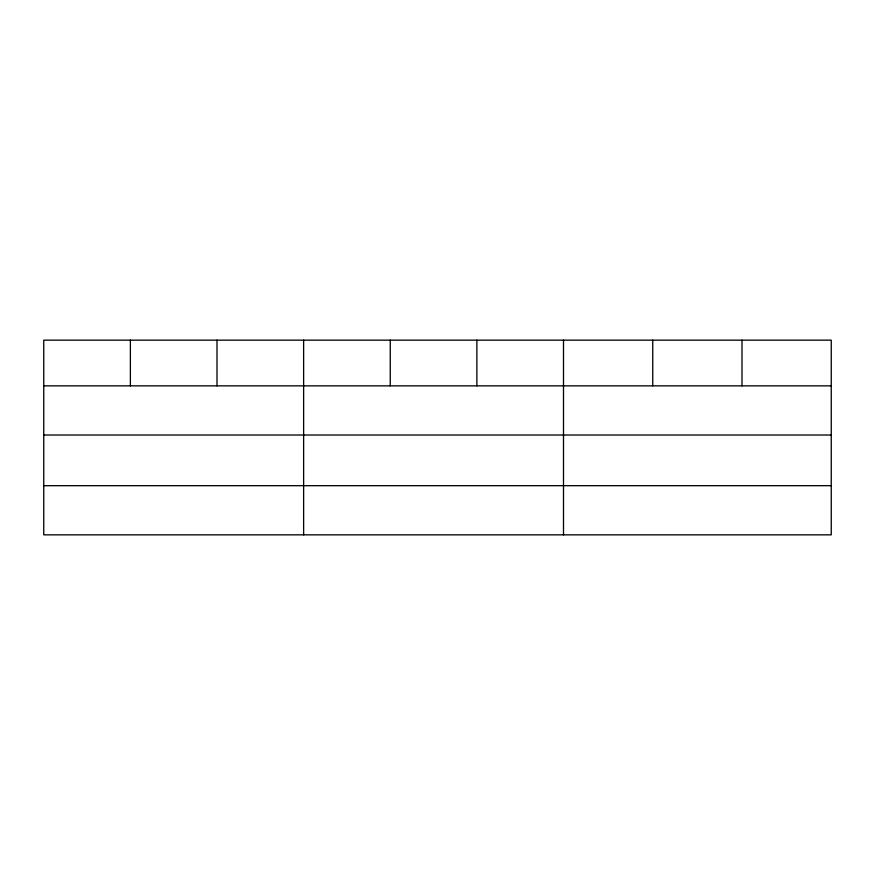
<?xml version="1.0" encoding="UTF-8"?>
<svg xmlns="http://www.w3.org/2000/svg" width="875" height="875" viewBox="0 0 875 875"><rect width="100%" height="100%" fill="white"/><g stroke="black" fill="none" stroke-linecap="round" stroke-linejoin="round"><path stroke-width="1.31" d="M831.25 435.017L831.25 340.156L43.75 340.156L43.75 534.844L831.25 534.844L831.25 435.017L43.75 435.017M43.75 385.853L831.25 385.853M43.75 485.68L831.25 485.68M742 340.156L742 385.853M652.75 340.156L652.75 385.853M563.5 340.156L563.5 534.844M476.875 340.156L476.875 385.853M390.25 340.156L390.25 385.853M303.625 340.156L303.625 534.844M217 340.156L217 385.853M130.375 340.156L130.375 385.853"/></g></svg>
